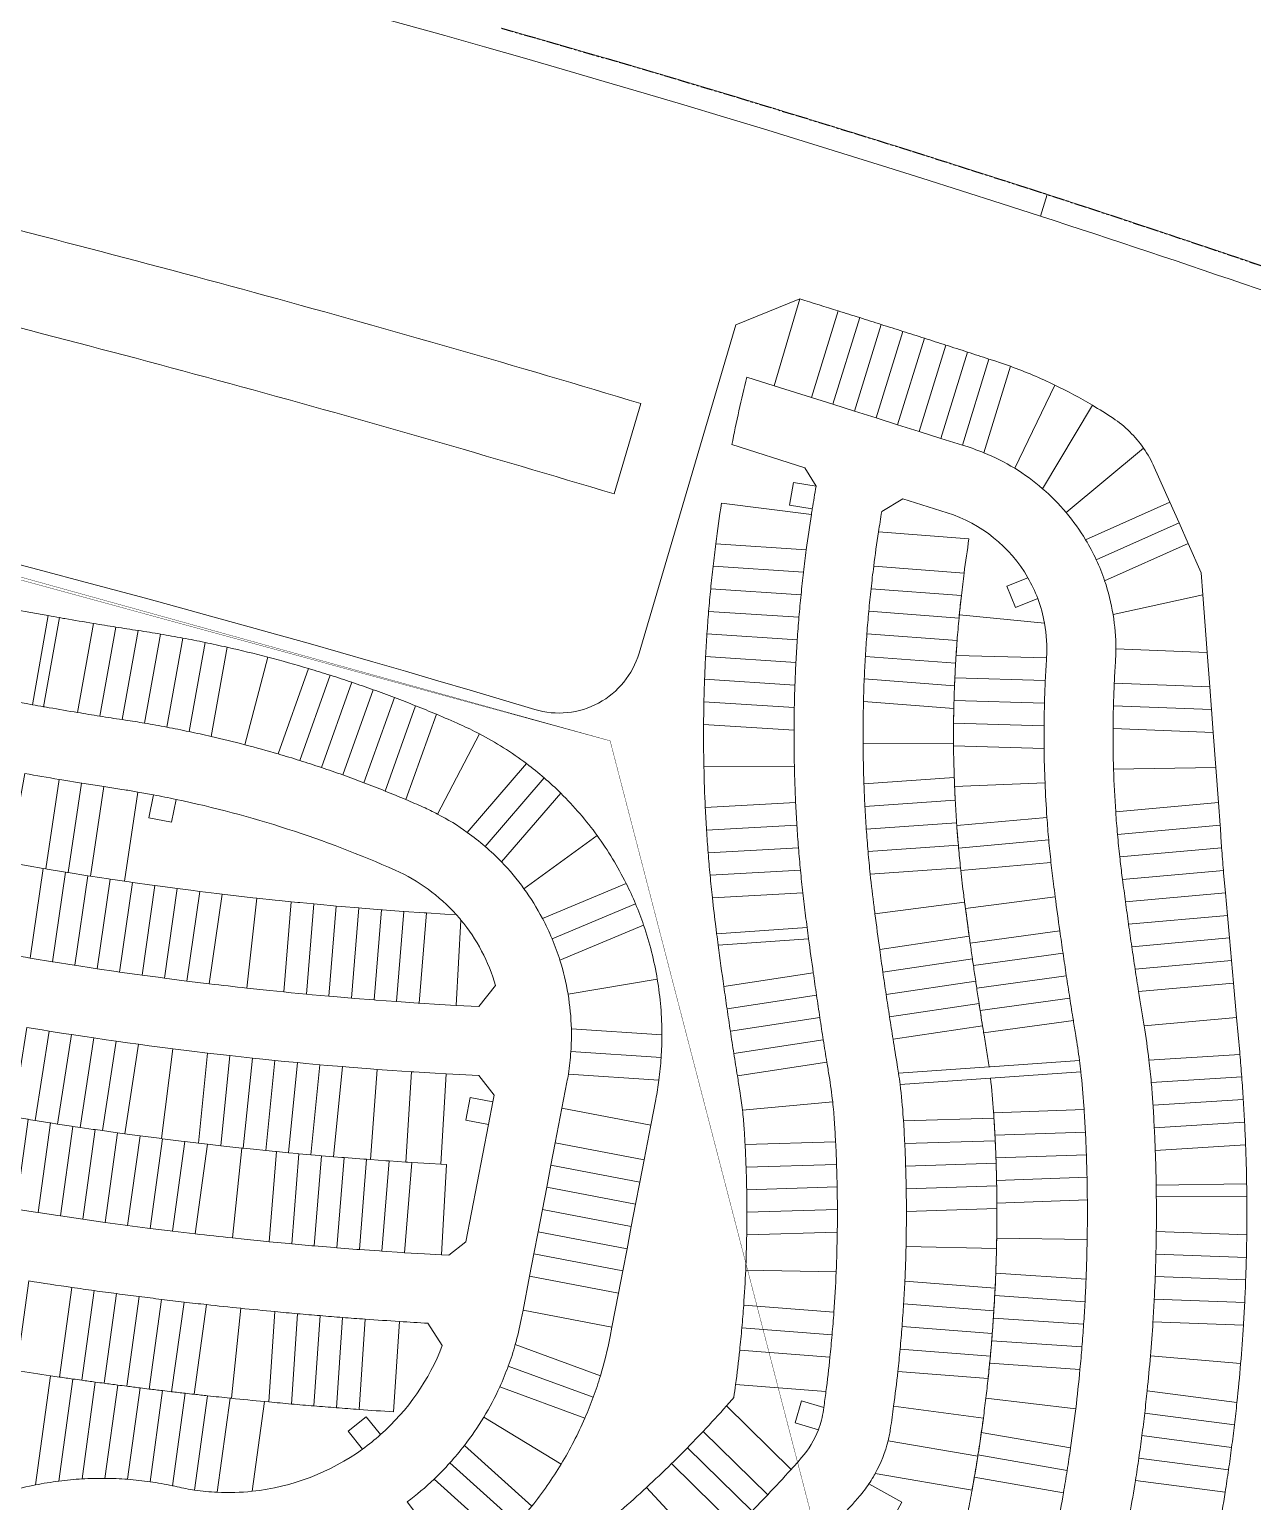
# Model space of a CAD drawing. Header units: centimetres. Extents: x -6122352 to 6876996, y -1694241 to 2592194.
# Drawn here: x -3596928 to -3272540, y -14564 to 375839 of the extents above; entities that cross this region are included whole.
import ezdxf

# ---------------------------------------------------------------- set-up
doc = ezdxf.new("R2010")
doc.units = ezdxf.units.CM
doc.header["$MEASUREMENT"] = 0
doc.linetypes.add('23585-XR-AR-DAMAC PLOT LIMITS$0$PHANTOM2', pattern=[1.25, 0.625, -0.125, 0.125, -0.125, 0.125, -0.125])
for name, color, linetype, lineweight, true_color in [('23585-XR-AR-DAMAC PLOT LIMITS$0$1-End units', 7, 'Continuous', 5, 0xf8991e), ('23585-XR-AR-DAMAC PLOT LIMITS$0$1-Open Space', 7, 'Continuous', 5, 0x90cf5a), ('23585-XR-AR-DAMAC PLOT LIMITS$0$1-Utility', 7, 'Continuous', 5, 0x8db1ff)]:
    doc.layers.add(name, color=color, linetype=linetype, lineweight=lineweight, true_color=true_color)
doc.layers.add('23585-XR-AR-DAMAC PLOT LIMITS$0$1-Mid units', color=41, linetype='Continuous', lineweight=5)
doc.layers.add('A-ANNO-TEXT', color=3, linetype='Continuous', lineweight=25)
doc.layers.add('23585-XR-AR-DAMAC PLOT LIMITS$0$D-Phase New', color=7, linetype='Continuous', true_color=0x000080)
doc.layers.add('23585-XR-AR-DAMAC PLOT LIMITS$0$PROJECT_LIMIT', color=1, linetype='Continuous')
doc.layers.add('@MI-REF LAYER', color=7, linetype='Continuous')

# ---------------------------------------------------------------- blocks, each defined once
blk = doc.blocks.new('23585-XR-AR-DAMAC PLOT LIMITS')
at = {"layer": '23585-XR-AR-DAMAC PLOT LIMITS$0$1-End units', "color": 251, "true_color": 0x636466}
for points in [[(497342.4, 2770310.91, 0.040851), (497333.42, 2770309.1), (497324.32, 2770331.86, -0.022052), (497334.98, 2770335.59)], [(497352.59, 2770337.91), (497351.28, 2770311.24, 0.039629), (497342.4, 2770310.91), (497334.98, 2770335.59, -0.012668), (497341.23, 2770337.3, -0.094047)], [(497367.87, 2770333.37), (497360.1, 2770310.17, 0.039624), (497351.28, 2770311.24), (497352.59, 2770337.91, -0.047357), (497358.2, 2770336.6)], [(497333.42, 2770309.1, 0.041045), (497324.81, 2770305.84), (497312.7, 2770326.53, -0.024967), (497324.32, 2770331.86)], [(497391.88, 2770323.24), (497387.27, 2770326.87), (497379.25, 2770329.56), (497371.54, 2770306.53, -0.0411), (497379.64, 2770302.14)], [(497411.12, 2770308.09), (497403.89, 2770313.78), (497386.83, 2770296.56, -0.016674), (497389.51, 2770293.95, 0.004648), (497393.28, 2770290.07)], [(497283.14, 2770282.02), (497274.21, 2770276.88), (497261.83, 2770297.43, -0.000657), (497271, 2770302.76)], [(497427.95, 2770294.84), (497420.61, 2770300.61), (497401.91, 2770281.73, 0.009291), (497409.97, 2770274.53)], [(497435.3, 2770289.05), (497427.95, 2770294.84), (497409.97, 2770274.53, 0.009737), (497418.7, 2770267.31)], [(497344.84, 2770280.43), (497327.31, 2770263.98, -0.006418), (497321.47, 2770271.05), (497339.03, 2770287.52, 0.006883)], [(497376.21, 2770281.38), (497359.5, 2770264.13, -0.002942), (497356.8, 2770266.97, -0.004503), (497352.73, 2770271.38, -0.000625), (497352.18, 2770272), (497369.05, 2770287.2, -0.061149)], [(497400.36, 2770258.68), (497384.89, 2770240.33, -0.001794), (497383.07, 2770241.88, -0.006316), (497376.74, 2770247.43), (497393.45, 2770264.69, 0.00741)], [(497312, 2770253.75), (497294.64, 2770237.11, -0.006808), (497287.73, 2770245.51), (497306, 2770261.09, 0.006311)], [(497407.45, 2770252.88), (497392.89, 2770233.79), (497392.32, 2770234.24, -0.004503), (497387.66, 2770238.02, -0.00271), (497384.89, 2770240.33), (497400.36, 2770258.68, 0.007404)], [(497480.55, 2770254.13), (497465.6, 2770234.57), (497465.25, 2770234.8, -0.00198), (497457.94, 2770239.6), (497473.28, 2770259.69)], [(497376.19, 2770247.93), (497360.09, 2770230.14, -0.007791), (497351.95, 2770237.73), (497369.47, 2770254.18, 0.006882)], [(497488.37, 2770248.16), (497473.2, 2770229.35, 0.011014), (497465.6, 2770234.57), (497480.55, 2770254.13), (497487.91, 2770248.52)], [(497376.74, 2770247.43, 0.006316), (497383.07, 2770241.88), (497368.12, 2770223.09, -0.007481), (497360.09, 2770230.14), (497376.19, 2770247.93, 0.00056)], [(497424.45, 2770240.28), (497410.69, 2770220.62, -0.000372), (497409.29, 2770221.6, -0.000389), (497407.83, 2770222.62, -0.004996), (497402.43, 2770226.51), (497416.99, 2770245.6, 0.004646), (497421.65, 2770242.24, 0.00076)], [(497431.97, 2770235.06), (497418.33, 2770215.32, -0.000406), (497416.8, 2770216.37, -0.001622), (497410.69, 2770220.62), (497424.45, 2770240.28, 0.002037)], [(497514.87, 2770226.32), (497498.95, 2770208.36, 0.005072), (497491.98, 2770214.41), (497507.05, 2770233.1, -0.005403)], [(497402.43, 2770226.51, 0.004996), (497407.83, 2770222.62, 0.000389), (497409.29, 2770221.6), (497395.5, 2770201.96, -0.000388), (497394.01, 2770203.01, -0.006141), (497386.9, 2770208.15), (497401.85, 2770226.94)], [(497524.87, 2770217.2), (497508.01, 2770200.11, 0.005081), (497501.2, 2770206.35), (497517.32, 2770224.14, -0.005357)], [(497352.17, 2770212.68), (497336.09, 2770194.87, -0.007011), (497327.77, 2770202.38), (497345.13, 2770219.02, 0.006306)], [(497416.8, 2770216.37), (497403.37, 2770196.48, -0.002047), (497395.5, 2770201.96), (497409.29, 2770221.6, 0.001994)], [(497460.82, 2770215.7), (497446.04, 2770197.07), (497445.87, 2770196.86, 0.006713), (497442.15, 2770199.36, -0.001018), (497438.24, 2770201.92), (497451.89, 2770221.67, 0.000896), (497455.26, 2770219.47, -0.008803)], [(497359.55, 2770206.37), (497344.34, 2770187.81, -0.006794), (497336.09, 2770194.87), (497352.17, 2770212.68, 0.006467)], [(497471.25, 2770207.82), (497455.67, 2770189.55), (497455.49, 2770189.7, 0.013464), (497448.33, 2770195.13), (497463.26, 2770213.95, -0.011943), (497470.51, 2770208.42, -0.000545)], [(497438.24, 2770201.92, 0.001018), (497442.15, 2770199.36, -0.006713), (497445.87, 2770196.86), (497430.91, 2770178.02, 0.00392), (497429.05, 2770179.25, -0.001478), (497423.26, 2770183.05), (497436.69, 2770202.94, 0.000406)], [(497548.95, 2770192.93), (497531.32, 2770176.65, 0.004991), (497525.1, 2770183.25), (497541.96, 2770200.34, -0.005323)], [(497456.78, 2770188.65), (497441.14, 2770170.44, 0.000562), (497440.46, 2770170.98, 0.015498), (497433.39, 2770176.31), (497448.33, 2770195.13, -0.013464), (497455.49, 2770189.7, -0.001011)], [(497386.02, 2770186.25), (497371.07, 2770167.42, -0.000359), (497369.65, 2770168.43, -0.004932), (497363.25, 2770173.03), (497378.49, 2770191.62, 0.004081), (497383.47, 2770188.05, 0.000655)], [(497497.22, 2770185.13), (497480.73, 2770167.69, 0.004747), (497474.99, 2770173.02, 0.000866), (497473.93, 2770173.98), (497489.51, 2770192.25, -0.006014)], [(497555.91, 2770185.24), (497537.53, 2770169.79, 0.005085), (497531.32, 2770176.65), (497548.95, 2770192.93, -0.005415)], [(497396.01, 2770179.33), (497382.63, 2770159.4, -0.002279), (497373.53, 2770165.7), (497388.48, 2770184.53, 0.001923)], [(497504.76, 2770177.82), (497487.39, 2770161.25, 0.003946), (497482.72, 2770165.8, 0.001668), (497480.73, 2770167.69), (497497.22, 2770185.13, -0.006014)], [(497482.72, 2770165.8), (497466.12, 2770148.47, 0.005965), (497459.35, 2770154.8), (497474.99, 2770173.02, -0.006415)], [(497424.71, 2770160.01), (497410.15, 2770140.92, 0.012692), (497405.95, 2770143.82, -0.000834), (497402.56, 2770146.03), (497415.94, 2770165.96, 0.000782), (497419.06, 2770163.92, -0.013802)], [(497490.27, 2770158.38), (497472.73, 2770141.98, 0.005966), (497466.12, 2770148.47), (497482.72, 2770165.8, -0.006415)], [(497577.58, 2770158.9), (497558.55, 2770144.28, 0.00498), (497552.98, 2770151.42), (497571.35, 2770166.87, -0.005283)], [(497306.54, 2770136.82, 0.035077), (497297.62, 2770134.28), (497289.44, 2770156.84, -0.041141), (497303.73, 2770160.73)], [(497330.45, 2770161.65), (497327.72, 2770137.81, 0.035076), (497318.46, 2770138.22), (497315.65, 2770162.13, -0.041141)], [(497344.98, 2770158.76), (497336.83, 2770136.11, 0.035076), (497327.72, 2770137.81), (497330.45, 2770161.65, -0.041141)], [(497433.03, 2770153.44), (497417.35, 2770135.26, 0.003136), (497413.98, 2770138, 0.011987), (497410.15, 2770140.92), (497424.71, 2770160.01, -0.010877), (497429.01, 2770156.71, -0.003506)], [(497528.27, 2770152.58), (497510.07, 2770136.93, 0.003145), (497506.66, 2770140.84, 0.002469), (497503.95, 2770143.89), (497521.33, 2770160.46, -0.006014)], [(497297.62, 2770134.28, 0.015853), (497293.73, 2770132.72, 0.004036), (497289.17, 2770130.69), (497277.95, 2770151.95, -0.005087), (497284.13, 2770154.72, -0.015851), (497289.44, 2770156.84)], [(497369.31, 2770147.68), (497356.23, 2770127.55, 0.035076), (497348.12, 2770132.05), (497356.27, 2770154.7, -0.041141)], [(497535.01, 2770144.54), (497516.02, 2770129.84, 0.002344), (497513.56, 2770132.82, 0.00327), (497510.07, 2770136.93), (497528.27, 2770152.58, -0.006014)], [(497381.02, 2770138.61), (497363.63, 2770121.97, 0.035077), (497356.23, 2770127.55), (497369.31, 2770147.68, -0.041141)], [(497510.07, 2770136.93, -0.00327), (497513.56, 2770132.82), (497495.15, 2770117.41, 0.005966), (497489.12, 2770124.45), (497506.66, 2770140.84, -0.003145)], [(497458.59, 2770130.24), (497442.01, 2770112.88, 0.006717), (497435.34, 2770119.37), (497451.03, 2770137.56, -0.007109)], [(497257.33, 2770113.89, 0.00742), (497249.55, 2770109.02), (497236.59, 2770129.22, -0.008416), (497246.11, 2770135.14)], [(497519.8, 2770125.18), (497520.02, 2770124.91), (497500.91, 2770110.15, 0.02355), (497498.92, 2770112.85, 0.003806), (497495.15, 2770117.41), (497513.56, 2770132.82, -0.005982)], [(497548.01, 2770127.85), (497529.03, 2770113.16, 0.003428), (497525.63, 2770117.69, 0.002119), (497523.51, 2770120.46), (497542.49, 2770135.15, -0.005242)], [(497249.55, 2770109.02, 0.007434), (497241.91, 2770103.92), (497227.33, 2770123.01, -0.008368), (497236.59, 2770129.22)], [(497396.71, 2770120.24), (497377.45, 2770105.92), (497373.27, 2770111.55, 0.008339), (497371.92, 2770113.3), (497389.32, 2770129.94, -0.014395), (497392.53, 2770125.87)], [(497466.07, 2770122.56), (497448.54, 2770106.18, 0.006762), (497442.01, 2770112.88), (497458.59, 2770130.24, -0.00724)], [(497525.63, 2770117.69), (497505.02, 2770101.76, 0.065773), (497500.91, 2770110.15), (497520.02, 2770124.91, -0.005547)], [(497322.55, 2770119.88), (497338.4, 2770103.68), (497335.19, 2770100.57), (497331.31, 2770096.82), (497315, 2770114.43), (497318.48, 2770117.79), (497320.68, 2770119.94, -0.009741)], [(497480.17, 2770106.79), (497462.62, 2770090.38, 0.006615), (497456.64, 2770097.32), (497474.18, 2770113.72, -0.006186)], [(497213.3, 2770082.07, -0.001986), (497207.3, 2770077.41, -0.000407), (497206.07, 2770076.46), (497191.5, 2770095.53, 0.000389), (497192.66, 2770096.42, 0.002065), (497198.73, 2770101.14)], [(497489.91, 2770076.92), (497465.94, 2770075.65, 0.007166), (497465.16, 2770084.77), (497489.15, 2770086.04, -0.006665)], [(497297.52, 2770065.82, -0.002451), (497289.96, 2770059.25), (497274.74, 2770077.82), (497280.9, 2770083.17), (497281.7, 2770083.87)], [(497254.72, 2770061.04), (497252.27, 2770059.05), (497251.71, 2770058.59), (497251.38, 2770058.32), (497247.6, 2770055.28), (497232.48, 2770073.92), (497236.29, 2770076.98), (497236.81, 2770077.41, -0.003085), (497239.64, 2770079.62)], [(497430.75, 2770074.45, -0.025946), (497436.67, 2770065.54), (497415.31, 2770054.48, 0.021555), (497411.48, 2770060.13), (497409.96, 2770062.18), (497429.22, 2770076.5)], [(497238.19, 2770047.83), (497237.62, 2770047.39), (497231.28, 2770042.49), (497230.32, 2770041.74), (497215.78, 2770060.84, 0.002363), (497223.07, 2770066.48)], [(497490.76, 2770054.65), (497466.76, 2770054.51, 0.007166), (497466.58, 2770063.67), (497490.55, 2770064.94, -0.007494)], [(497446.91, 2770042.05), (497423.88, 2770035.27, 0.028704), (497420.82, 2770043.82), (497442.19, 2770054.88, -0.033159)], [(497490.66, 2770043.9), (497466.68, 2770045.35, 0.007171), (497466.76, 2770054.51), (497490.76, 2770054.65, -0.007828)], [(497252.84, 2770028.82, -0.00247), (497244.85, 2770022.64), (497230.32, 2770041.74), (497231.28, 2770042.49), (497237.62, 2770047.39)], [(497449.89, 2770028.72), (497425.94, 2770026.43, 0.028705), (497423.88, 2770035.27), (497446.91, 2770042.05, -0.03316)], [(497343.8, 2770018.23, -0.002289), (497336.3, 2770011.67), (497320.98, 2770030.15), (497323.68, 2770032.5), (497327.92, 2770036.22)], [(497390.08, 2770035.97, -0.002593), (497383.46, 2770029.66), (497400.03, 2770012.29, 0.002023), (497406.65, 2770018.6)], [(497450.61, 2770002.79), (497426.72, 2770005.15, 0.029548), (497427.09, 2770014.49), (497451.04, 2770016.77, -0.03394)], [(497382.4, 2769996), (497381.53, 2769995.21, -0.001944), (497374.98, 2769989.34), (497359.03, 2770007.27, 0.002063), (497365.83, 2770013.37)], [(497374.98, 2769989.34), (497374.71, 2769989.1, -0.001327), (497370.22, 2769985.12, -0.000798), (497367.5, 2769982.74), (497352.19, 2770001.23, 0.002062), (497359.03, 2770007.27)], [(497396.87, 2769976.72, -0.038164), (497390.8, 2769969.71), (497374.71, 2769989.1), (497374.98, 2769989.34, 0.001944), (497381.53, 2769995.21)], [(497340.02, 2769959.49, -0.000528), (497338.17, 2769957.97, -0.002023), (497331.05, 2769952.22), (497315.72, 2769970.69, 0.002612), (497324.71, 2769977.97)], [(497356.82, 2769935.49, 0.004426), (497356.01, 2769934.12, -0.022101), (497351.67, 2769927.37), (497331.05, 2769952.22, 0.002023), (497338.17, 2769957.97)]]:
    blk.add_lwpolyline(points, format="xyb", close=True, dxfattribs=at)
for points in [[(497402.29, 2770112.74), (497383.02, 2770098.42), (497377.45, 2770105.92), (497396.71, 2770120.24)], [(497203.69, 2770074.63), (497202.33, 2770073.59), (497198.61, 2770070.78), (497195.67, 2770068.58), (497181.79, 2770088.16), (497184.18, 2770089.96), (497187.81, 2770092.7), (497189.12, 2770093.71)], [(497281.7, 2770083.87), (497285.4, 2770087.13), (497286.22, 2770087.85), (497288.59, 2770089.97), (497304.9, 2770072.36), (497302.15, 2770069.9), (497297.52, 2770065.82)], [(497366.73, 2770072.24), (497364.64, 2770070.2), (497361.16, 2770066.84), (497360.42, 2770066.13), (497359.99, 2770065.72), (497343.39, 2770083.05), (497343.81, 2770083.45), (497347.93, 2770087.43), (497349.98, 2770089.42)], [(497353.19, 2770059.26), (497336.74, 2770076.74), (497339.65, 2770079.49), (497343.39, 2770083.05), (497359.99, 2770065.72), (497356.83, 2770062.7), (497356.17, 2770062.08)], [(497429.22, 2770076.5), (497409.96, 2770062.18), (497404.5, 2770069.53), (497423.76, 2770083.85)], [(497346, 2770052.56), (497330.01, 2770070.46), (497331.29, 2770071.64), (497335.48, 2770075.55), (497336.74, 2770076.74), (497353.19, 2770059.26), (497352.46, 2770058.58), (497351.9, 2770058.05), (497348.08, 2770054.48), (497347.61, 2770054.05)], [(497384.55, 2770056.09), (497381.35, 2770052.97), (497377.5, 2770049.26), (497361.16, 2770066.84), (497364.64, 2770070.2), (497366.73, 2770072.24), (497367.77, 2770073.25)], [(497311.68, 2770022.18), (497296.17, 2770040.49), (497300.03, 2770043.78), (497303.16, 2770046.47), (497319.15, 2770028.57), (497316.44, 2770026.23), (497315.64, 2770025.55), (497311.87, 2770022.34)], [(497304.15, 2770015.86), (497289.12, 2770034.58), (497291.27, 2770036.37), (497295.66, 2770040.06), (497296.17, 2770040.49), (497311.68, 2770022.18), (497311.17, 2770021.74), (497307.28, 2770018.47), (497306.68, 2770017.97)], [(497327.92, 2770036.22), (497328.19, 2770036.46), (497330.23, 2770038.27), (497332.68, 2770040.45), (497334.61, 2770042.18), (497334.79, 2770042.34), (497351.13, 2770024.76), (497350.64, 2770024.32), (497346.17, 2770020.32), (497343.8, 2770018.23)]]:
    blk.add_lwpolyline(points, close=True, dxfattribs=at)
at = {"layer": '23585-XR-AR-DAMAC PLOT LIMITS$0$1-Mid units', "color": 251, "true_color": 0x636466}
for points in [[(497373.56, 2770331.46), (497365.92, 2770308.66, 0.026797), (497360.1, 2770310.17), (497367.87, 2770333.37)], [(497379.25, 2770329.56), (497371.54, 2770306.53, 0.026752), (497365.92, 2770308.66), (497373.56, 2770331.46)], [(497324.81, 2770305.84, 0.019729), (497320.89, 2770303.79), (497319.53, 2770303), (497307.44, 2770323.64), (497308.83, 2770324.43, -0.008598), (497312.7, 2770326.53)], [(497314.33, 2770300), (497309.13, 2770297.01), (497297.01, 2770317.71, -0.000372), (497302.22, 2770320.68)], [(497319.53, 2770303), (497314.33, 2770300), (497302.22, 2770320.68, -0.000372), (497307.44, 2770323.64)], [(497309.13, 2770297.01), (497303.93, 2770294.01), (497291.8, 2770314.74, -0.000371), (497297.01, 2770317.71)], [(497303.93, 2770294.01), (497298.73, 2770291.01), (497286.59, 2770311.75, -0.000371), (497291.8, 2770314.74)], [(497293.53, 2770288.02), (497288.34, 2770285.02), (497276.19, 2770305.77, -0.000371), (497281.39, 2770308.76)], [(497298.73, 2770291.01), (497293.53, 2770288.02), (497281.39, 2770308.76, -0.000371), (497286.59, 2770311.75)], [(497288.34, 2770285.02), (497283.14, 2770282.02), (497271, 2770302.76, -0.000371), (497276.19, 2770305.77)], [(497415.87, 2770304.35), (497411.12, 2770308.09), (497393.28, 2770290.07, 0.005157), (497397.56, 2770285.86)], [(497420.61, 2770300.61), (497415.87, 2770304.35), (497397.56, 2770285.86, 0.005159), (497401.91, 2770281.73)], [(497440.02, 2770285.34), (497435.3, 2770289.05), (497418.7, 2770267.31, 0.005158), (497423.43, 2770263.62)], [(497444.7, 2770281.59, -0.003318), (497440.73, 2770284.78), (497440.02, 2770285.34), (497423.43, 2770263.62, 0.005158), (497428.24, 2770260.04)], [(497380.4, 2770277.08), (497363.7, 2770259.84, -0.002944), (497360.95, 2770262.63, -0.001561), (497359.5, 2770264.13), (497376.21, 2770281.38), (497376.29, 2770281.3, 0.004761)], [(497449.44, 2770277.9), (497433.13, 2770256.55), (497432.19, 2770257.2, -0.004178), (497428.24, 2770260.04), (497444.7, 2770281.59, 0.003904)], [(497348.75, 2770275.87), (497331.24, 2770259.43, -0.004204), (497327.31, 2770263.98), (497344.84, 2770280.43, 0.004507)], [(497384.67, 2770272.87), (497367.97, 2770255.62, -0.002942), (497365.17, 2770258.37, -0.001561), (497363.7, 2770259.84), (497380.4, 2770277.08, 0.004852)], [(497454.2, 2770274.26), (497438.05, 2770253.11, -0.001359), (497433.13, 2770256.55), (497449.44, 2770277.9), (497450.02, 2770277.45)], [(497352.73, 2770271.38), (497335.23, 2770254.95, -0.004201), (497331.24, 2770259.43), (497348.75, 2770275.87, 0.004504)], [(497458.97, 2770270.61), (497442.99, 2770249.69, -0.001359), (497438.05, 2770253.11), (497454.2, 2770274.26)], [(497356.8, 2770266.97), (497339.3, 2770250.55, -0.0042), (497335.23, 2770254.95), (497352.73, 2770271.38, 0.004503)], [(497389.02, 2770268.74), (497372.32, 2770251.49, -0.002938), (497369.47, 2770254.18, -0.001565), (497367.97, 2770255.62), (497384.67, 2770272.87, 0.004852)], [(497463.74, 2770266.97), (497447.95, 2770246.3, -0.00136), (497442.99, 2770249.69), (497458.97, 2770270.61)], [(497360.95, 2770262.63), (497343.44, 2770246.2, -0.0042), (497339.3, 2770250.55), (497356.8, 2770266.97, 0.004503)], [(497393.45, 2770264.69), (497376.74, 2770247.43, -0.00056), (497376.19, 2770247.93, -0.003945), (497372.32, 2770251.49), (497389.02, 2770268.74, 0.004854)], [(497468.51, 2770263.33), (497452.94, 2770242.94, -0.00136), (497447.95, 2770246.3), (497463.74, 2770266.97)], [(497365.17, 2770258.37), (497347.66, 2770241.93, -0.004201), (497343.44, 2770246.2), (497360.95, 2770262.63, 0.004504)], [(497473.28, 2770259.69), (497457.94, 2770239.6, -0.001361), (497452.94, 2770242.94), (497468.51, 2770263.33)], [(497367.97, 2770255.62, 0.001565), (497369.47, 2770254.18), (497351.95, 2770237.73, -0.004204), (497347.66, 2770241.93), (497365.17, 2770258.37, 0.002942)], [(497315.9, 2770249.18), (497298.55, 2770232.55, -0.003761), (497294.64, 2770237.11), (497312, 2770253.75, 0.004002)], [(497412.18, 2770249.19), (497397.62, 2770230.11), (497397.05, 2770230.55, -0.003962), (497392.89, 2770233.79), (497407.45, 2770252.88, 0.004852)], [(497319.87, 2770244.67), (497302.53, 2770228.05, -0.003758), (497298.55, 2770232.55), (497315.9, 2770249.18, 0.003999)], [(497416.99, 2770245.6), (497402.43, 2770226.51), (497401.85, 2770226.94, -0.003963), (497397.62, 2770230.11), (497412.18, 2770249.19, 0.004852)], [(497493.11, 2770244.49), (497478.02, 2770225.78, 0.007178), (497473.2, 2770229.35), (497488.37, 2770248.16, -0.003134)], [(497323.9, 2770240.23), (497306.58, 2770223.61, -0.003756), (497302.53, 2770228.05), (497319.87, 2770244.67, 0.003997)], [(497387.66, 2770238.02), (497372.72, 2770219.23, -0.004201), (497368.12, 2770223.09), (497383.07, 2770241.88, 0.004504)], [(497497.8, 2770240.75), (497482.74, 2770222.07, 0.000548), (497481.96, 2770222.69, 0.005982), (497478.02, 2770225.78), (497493.11, 2770244.49, -0.003134)], [(497328.01, 2770235.85), (497310.69, 2770219.24, -0.003755), (497306.58, 2770223.61), (497323.9, 2770240.23, 0.003995)], [(497392.32, 2770234.24), (497377.38, 2770215.46, -0.0042), (497372.72, 2770219.23), (497387.66, 2770238.02, 0.004503)], [(497502.45, 2770236.95), (497487.38, 2770218.27, 0.003299), (497482.74, 2770222.07), (497497.8, 2770240.75, -0.003134)], [(497332.19, 2770231.54), (497314.86, 2770214.93, -0.003755), (497310.69, 2770219.24), (497328.01, 2770235.85, 0.003995)], [(497397.05, 2770230.55), (497382.11, 2770211.76, -0.0042), (497377.38, 2770215.46), (497392.32, 2770234.24, 0.004503)], [(497436.92, 2770231.68), (497423.28, 2770211.93, -0.000406), (497421.74, 2770212.98, -0.000902), (497418.33, 2770215.32), (497431.97, 2770235.06, 0.001336)], [(497507.05, 2770233.1), (497491.98, 2770214.41, 0.0033), (497487.38, 2770218.27), (497502.45, 2770236.95, -0.003134)], [(497336.43, 2770227.3), (497319.1, 2770210.68, -0.003756), (497314.86, 2770214.93), (497332.19, 2770231.54, 0.003996)], [(497397.62, 2770230.11, 0.003963), (497401.85, 2770226.94), (497386.9, 2770208.15, -0.004201), (497382.11, 2770211.76), (497397.05, 2770230.55)], [(497441.89, 2770228.31), (497428.25, 2770208.57, -0.000406), (497426.71, 2770209.61, -0.000902), (497423.28, 2770211.93), (497436.92, 2770231.68, 0.001336)], [(497340.74, 2770223.13), (497323.4, 2770206.5, -0.003758), (497319.1, 2770210.68), (497336.43, 2770227.3, 0.003998)], [(497446.88, 2770224.98), (497433.24, 2770205.23, -0.000406), (497431.69, 2770206.26, -0.000902), (497428.25, 2770208.57), (497441.89, 2770228.31, 0.001336)], [(497345.13, 2770219.02), (497327.77, 2770202.38, -0.00376), (497323.4, 2770206.5), (497340.74, 2770223.13, 0.004001)], [(497451.89, 2770221.67), (497438.24, 2770201.92, -0.000406), (497436.69, 2770202.94, -0.000902), (497433.24, 2770205.23), (497446.88, 2770224.98, 0.001336)], [(497418.33, 2770215.32, 0.000902), (497421.74, 2770212.98), (497408.31, 2770193.08, -0.001281), (497403.37, 2770196.48), (497416.8, 2770216.37, 0.000406)], [(497529.22, 2770213.06), (497512.37, 2770195.98, 0.003299), (497508.01, 2770200.11), (497524.87, 2770217.2, -0.003134)], [(497423.28, 2770211.93, 0.000902), (497426.71, 2770209.61), (497413.28, 2770189.71, -0.001281), (497408.31, 2770193.08), (497421.74, 2770212.98, 0.000406)], [(497533.52, 2770208.88), (497516.67, 2770191.79, 0.003299), (497512.37, 2770195.98), (497529.22, 2770213.06, -0.003133)], [(497428.25, 2770208.57, 0.000902), (497431.69, 2770206.26), (497418.26, 2770186.37, -0.001281), (497413.28, 2770189.71), (497426.71, 2770209.61, 0.000406)], [(497475.9, 2770204.02), (497460.32, 2770185.76, 0.002772), (497456.78, 2770188.65, 0.000866), (497455.67, 2770189.55), (497471.25, 2770207.82, -0.003438)], [(497537.77, 2770204.64), (497520.91, 2770187.55, 0.003299), (497516.67, 2770191.79), (497533.52, 2770208.88, -0.003134)], [(497364.19, 2770202.57), (497348.98, 2770184.01, -0.003755), (497344.34, 2770187.81), (497359.55, 2770206.37, 0.003995)], [(497436.69, 2770202.94), (497423.26, 2770183.05, -0.001281), (497418.26, 2770186.37), (497431.69, 2770206.26, 0.001308)], [(497480.49, 2770200.16), (497464.92, 2770181.9, 0.002771), (497461.42, 2770184.85, 0.000866), (497460.32, 2770185.76), (497475.9, 2770204.02, -0.003437)], [(497541.96, 2770200.34), (497525.1, 2770183.25, 0.0033), (497520.91, 2770187.55), (497537.77, 2770204.64, -0.003134)], [(497368.9, 2770198.85), (497353.68, 2770180.28, -0.003756), (497348.98, 2770184.01), (497364.19, 2770202.57, 0.003996)], [(497485.03, 2770196.24), (497469.45, 2770177.97, 0.002771), (497466, 2770180.97, 0.000866), (497464.92, 2770181.9), (497480.49, 2770200.16, -0.003437)], [(497373.66, 2770195.19), (497358.44, 2770176.62, -0.003757), (497353.68, 2770180.28), (497368.9, 2770198.85, 0.003998)], [(497378.49, 2770191.62), (497363.25, 2770173.03, -0.003759), (497358.44, 2770176.62), (497373.66, 2770195.19, 0.004)], [(497489.51, 2770192.25), (497473.93, 2770173.98, 0.002772), (497470.53, 2770177.03, 0.000866), (497469.45, 2770177.97), (497485.03, 2770196.24, -0.003438)], [(497461.42, 2770184.85), (497445.78, 2770166.63, 0.003863), (497441.14, 2770170.44), (497456.78, 2770188.65, -0.003638)], [(497466, 2770180.97), (497450.37, 2770162.76, 0.003862), (497445.78, 2770166.63), (497461.42, 2770184.85, -0.003637)], [(497559.85, 2770180.72), (497541.48, 2770165.27, 0.0033), (497537.53, 2770169.79), (497555.91, 2770185.24, -0.003134)], [(497470.53, 2770177.03), (497454.89, 2770158.82, 0.003862), (497450.37, 2770162.76), (497466, 2770180.97, -0.003637)], [(497563.74, 2770176.15), (497545.38, 2770160.71, 0.003299), (497541.48, 2770165.27), (497559.85, 2770180.72, -0.003134)], [(497400.97, 2770175.95), (497387.59, 2770156.02, -0.001236), (497382.63, 2770159.4), (497396.01, 2770179.33, 0.001261)], [(497405.94, 2770172.59), (497392.56, 2770152.67, -0.001236), (497387.59, 2770156.02), (497400.97, 2770175.95, 0.001261)], [(497474.99, 2770173.02), (497459.35, 2770154.8, 0.003863), (497454.89, 2770158.82), (497470.53, 2770177.03, -0.003638)], [(497508.99, 2770173.57), (497491.62, 2770157, 0.001169), (497490.27, 2770158.38, 0.002469), (497487.39, 2770161.25), (497504.76, 2770177.82, -0.003438)], [(497567.58, 2770171.53), (497549.21, 2770156.09, 0.003299), (497545.38, 2770160.71), (497563.74, 2770176.15, -0.003134)], [(497410.93, 2770169.26), (497397.55, 2770149.34, -0.001236), (497392.56, 2770152.67), (497405.94, 2770172.59, 0.001261)], [(497513.17, 2770169.25), (497495.8, 2770152.69, 0.001168), (497494.46, 2770154.08, 0.002469), (497491.62, 2770157), (497508.99, 2770173.57, -0.003437)], [(497415.94, 2770165.96), (497402.56, 2770146.03, -0.001236), (497397.55, 2770149.34), (497410.93, 2770169.26, 0.001261)], [(497517.28, 2770164.88), (497499.91, 2770148.32, 0.001168), (497498.59, 2770149.73, 0.002469), (497495.8, 2770152.69), (497513.17, 2770169.25, -0.003437)], [(497571.35, 2770166.87), (497552.98, 2770151.42, 0.0033), (497549.21, 2770156.09), (497567.58, 2770171.53, -0.003134)], [(497521.33, 2770160.46), (497503.95, 2770143.89, 0.001169), (497502.66, 2770145.32, 0.002469), (497499.91, 2770148.32), (497517.28, 2770164.88, -0.003438)], [(497312.46, 2770137.79, 0.022711), (497306.54, 2770136.82), (497303.73, 2770160.73, -0.016653), (497309.67, 2770161.63)], [(497318.46, 2770138.22, 0.022711), (497312.46, 2770137.79), (497309.67, 2770161.63, -0.016653), (497315.65, 2770162.13)], [(497350.69, 2770156.92), (497342.57, 2770134.34, 0.022711), (497336.83, 2770136.11), (497344.98, 2770158.76, -0.016653)], [(497356.27, 2770154.7), (497348.12, 2770132.05, 0.02271), (497342.57, 2770134.34), (497350.69, 2770156.92, -0.016653)], [(497494.46, 2770154.08), (497476.93, 2770137.69, 0.003863), (497472.73, 2770141.98), (497490.27, 2770158.38, -0.003638)], [(497437.63, 2770149.58), (497421.95, 2770131.4, 0.004334), (497417.35, 2770135.26), (497433.03, 2770153.44, -0.004053)], [(497498.59, 2770149.73), (497481.06, 2770133.34, 0.003862), (497476.93, 2770137.69), (497494.46, 2770154.08, -0.003637)], [(497283.73, 2770128.15, 0.004854), (497278.34, 2770125.5), (497267.13, 2770146.73, -0.004505), (497272.52, 2770149.39)], [(497289.17, 2770130.69, 0.004858), (497283.73, 2770128.15), (497272.52, 2770149.39, -0.004507), (497277.95, 2770151.95)], [(497442.16, 2770145.64), (497426.48, 2770127.47, 0.004334), (497421.95, 2770131.4), (497437.63, 2770149.58, -0.004053)], [(497502.66, 2770145.32), (497485.13, 2770128.92, 0.003862), (497481.06, 2770133.34), (497498.59, 2770149.73, -0.003637)], [(497278.34, 2770125.5, 0.004853), (497273.01, 2770122.75), (497261.8, 2770143.98, -0.004503), (497267.13, 2770146.73)], [(497446.63, 2770141.64), (497430.95, 2770123.46, 0.004335), (497426.48, 2770127.47), (497442.16, 2770145.64, -0.004054)], [(497506.66, 2770140.84), (497489.12, 2770124.45, 0.003863), (497485.13, 2770128.92), (497502.66, 2770145.32, -0.003638)], [(497538.78, 2770139.87), (497519.8, 2770125.18, 0.003638), (497516.02, 2770129.84), (497535.01, 2770144.54, -0.003438)], [(497267.73, 2770119.9, 0.004854), (497262.5, 2770116.94), (497251.29, 2770138.18, -0.004505), (497256.52, 2770141.13)], [(497273.01, 2770122.75, 0.004852), (497267.73, 2770119.9), (497256.52, 2770141.13, -0.004503), (497261.8, 2770143.98)], [(497451.03, 2770137.56), (497435.34, 2770119.37, 0.004337), (497430.95, 2770123.46), (497446.63, 2770141.64, -0.004056)], [(497262.5, 2770116.94, 0.004858), (497257.33, 2770113.89), (497246.11, 2770135.14, -0.004507), (497251.29, 2770138.18)], [(497385.31, 2770134.41), (497367.97, 2770117.82, 0.022711), (497363.63, 2770121.97), (497381.02, 2770138.61, -0.016653)], [(497542.49, 2770135.15), (497523.51, 2770120.46, 0.003428), (497520.02, 2770124.91), (497519.8, 2770125.18), (497538.78, 2770139.87, -0.003437)], [(497389.32, 2770129.94), (497371.92, 2770113.3, 0.022711), (497367.97, 2770117.82), (497385.31, 2770134.41, -0.016653)], [(497241.91, 2770103.92, 0.004856), (497237, 2770100.46), (497222.43, 2770119.55, -0.004506), (497227.33, 2770123.01)], [(497470.16, 2770118.17), (497452.63, 2770101.79, 0.004334), (497448.54, 2770106.18), (497466.07, 2770122.56, -0.004053)], [(497237, 2770100.46, 0.004853), (497232.16, 2770096.92), (497217.59, 2770115.99, -0.004504), (497222.43, 2770119.55)], [(497474.18, 2770113.72), (497456.64, 2770097.32, 0.004335), (497452.63, 2770101.79), (497470.16, 2770118.17, -0.004054)], [(497232.16, 2770096.92, 0.004852), (497227.39, 2770093.28), (497212.82, 2770112.35, -0.004503), (497217.59, 2770115.99)], [(497227.39, 2770093.28, 0.004169), (497223.35, 2770090.08), (497222.69, 2770089.54), (497208.12, 2770108.62), (497208.17, 2770108.67, -0.004448), (497212.82, 2770112.35)], [(497222.69, 2770089.54, -0.003171), (497218.01, 2770085.78), (497203.44, 2770104.86, 0.003409), (497208.12, 2770108.62)], [(497218.01, 2770085.78, -0.00157), (497213.3, 2770082.07), (497198.73, 2770101.14, 0.00161), (497203.44, 2770104.86)], [(497490.29, 2770070.93), (497466.32, 2770069.66, 0.004696), (497465.94, 2770075.65), (497489.91, 2770076.92, -0.004368)], [(497490.55, 2770064.94), (497466.58, 2770063.67, 0.004696), (497466.32, 2770069.66), (497490.29, 2770070.93, -0.004368)], [(497439.58, 2770060.29), (497418.27, 2770049.26, 0.018971), (497415.31, 2770054.48), (497436.67, 2770065.54, -0.014551)], [(497442.19, 2770054.88), (497420.82, 2770043.82, 0.018972), (497418.27, 2770049.26), (497439.58, 2770060.29, -0.014552)], [(497400.03, 2770012.29, -0.001327), (497395.65, 2770008.18), (497379.09, 2770025.55, 0.001355), (497383.46, 2770029.66)], [(497450.64, 2770022.76), (497426.74, 2770020.48, 0.018973), (497425.94, 2770026.43), (497449.89, 2770028.72, -0.014551)], [(497395.65, 2770008.18, -0.001327), (497391.26, 2770004.1), (497374.69, 2770021.46, 0.001355), (497379.09, 2770025.55)], [(497391.26, 2770004.1, -0.001327), (497386.84, 2770000.03), (497370.27, 2770017.4, 0.001356), (497374.69, 2770021.46)], [(497451.04, 2770016.77), (497427.09, 2770014.49, 0.018971), (497426.74, 2770020.48), (497450.64, 2770022.76, -0.014551)], [(497386.84, 2770000.03, -0.001327), (497382.4, 2769996), (497365.83, 2770013.37, 0.001356), (497370.27, 2770017.4)], [(497367.5, 2769982.74, -0.000529), (497365.7, 2769981.17, -0.000798), (497362.97, 2769978.8), (497347.66, 2769997.29, 0.001356), (497352.19, 2770001.23)], [(497362.97, 2769978.8, -0.000528), (497361.16, 2769977.24, -0.000798), (497358.42, 2769974.89), (497343.11, 2769993.38, 0.001356), (497347.66, 2769997.29)], [(497358.42, 2769974.89, -0.000528), (497356.6, 2769973.34, -0.000798), (497353.85, 2769971), (497338.54, 2769989.49, 0.001355), (497343.11, 2769993.38)], [(497353.85, 2769971, -0.000528), (497352.02, 2769969.46, -0.000798), (497349.26, 2769967.14), (497333.95, 2769985.62, 0.001355), (497338.54, 2769989.49)], [(497390.8, 2769969.71, -0.024685), (497386.34, 2769965.69), (497370.22, 2769985.12, 0.001327), (497374.71, 2769989.1)], [(497349.26, 2769967.14, -0.000528), (497347.42, 2769965.61, -0.000798), (497344.65, 2769963.3), (497329.34, 2769981.78, 0.001355), (497333.95, 2769985.62)], [(497386.34, 2769965.69, -0.019287), (497382.58, 2769962.88, 0.003663), (497381.5, 2769962.12), (497365.7, 2769981.17, 0.000529), (497367.5, 2769982.74, 0.000798), (497370.22, 2769985.12)], [(497344.65, 2769963.3, -0.000528), (497342.81, 2769961.78, -0.000798), (497340.02, 2769959.49), (497324.71, 2769977.97, 0.001355), (497329.34, 2769981.78)], [(497381.5, 2769962.12, 0.016703), (497376.74, 2769958.47), (497361.16, 2769977.24, 0.000528), (497362.97, 2769978.8, 0.000798), (497365.7, 2769981.17)], [(497376.74, 2769958.47, 0.016696), (497372.22, 2769954.51), (497356.6, 2769973.34, 0.000528), (497358.42, 2769974.89, 0.000798), (497361.16, 2769977.24)], [(497372.22, 2769954.51, 0.016764), (497367.97, 2769950.24), (497352.02, 2769969.46, 0.000528), (497353.85, 2769971, 0.000798), (497356.6, 2769973.34)], [(497367.97, 2769950.24, 0.016911), (497363.98, 2769945.66), (497347.42, 2769965.61, 0.000528), (497349.26, 2769967.14, 0.000798), (497352.02, 2769969.46)], [(497363.98, 2769945.66, 0.017141), (497360.26, 2769940.75), (497342.81, 2769961.78, 0.000528), (497344.65, 2769963.3, 0.000798), (497347.42, 2769965.61)], [(497360.26, 2769940.75, 0.017466), (497356.82, 2769935.49), (497338.17, 2769957.97, 0.000528), (497340.02, 2769959.49, 0.000798), (497342.81, 2769961.78)]]:
    blk.add_lwpolyline(points, format="xyb", close=True, dxfattribs=at)
for points in [[(497331.31, 2770096.82), (497331.14, 2770096.65), (497327.06, 2770092.76), (497326.97, 2770092.68), (497310.66, 2770110.29), (497314.52, 2770113.97), (497315, 2770114.43)], [(497326.97, 2770092.68), (497322.96, 2770088.9), (497322.61, 2770088.57), (497306.3, 2770106.17), (497306.54, 2770106.4), (497310.54, 2770110.17), (497310.66, 2770110.29)], [(497405.87, 2770107.92), (497386.6, 2770093.61), (497383.02, 2770098.42), (497402.29, 2770112.74)], [(497322.61, 2770088.57), (497318.84, 2770085.05), (497318.22, 2770084.48), (497301.91, 2770102.08), (497302.51, 2770102.64), (497306.3, 2770106.17)], [(497409.44, 2770103.11), (497390.18, 2770088.79), (497386.6, 2770093.61), (497405.87, 2770107.92)], [(497318.22, 2770084.48), (497314.7, 2770081.23), (497313.8, 2770080.41), (497297.49, 2770098.02), (497298.47, 2770098.91), (497301.91, 2770102.08)], [(497413.02, 2770098.29), (497393.76, 2770083.98), (497390.18, 2770088.79), (497409.44, 2770103.11)], [(497313.8, 2770080.41), (497310.54, 2770077.43), (497309.37, 2770076.37), (497293.05, 2770093.98), (497294.41, 2770095.2), (497296.96, 2770097.54), (497297.49, 2770098.02)], [(497416.6, 2770093.48), (497397.34, 2770079.16), (497393.76, 2770083.98), (497413.02, 2770098.29)], [(497288.59, 2770089.97), (497289.88, 2770091.12), (497290.32, 2770091.52), (497293.05, 2770093.98), (497309.37, 2770076.37), (497306.36, 2770073.66), (497304.9, 2770072.36)], [(497420.18, 2770088.66), (497400.92, 2770074.34), (497397.34, 2770079.16), (497416.6, 2770093.48)], [(497423.76, 2770083.85), (497404.5, 2770069.53), (497400.92, 2770074.34), (497420.18, 2770088.66)], [(497270.18, 2770073.92), (497272.53, 2770075.92), (497273.68, 2770076.91), (497274.74, 2770077.82), (497289.96, 2770059.25), (497288.13, 2770057.69), (497285.39, 2770055.36)], [(497238.19, 2770047.83), (497223.07, 2770066.48), (497223.68, 2770066.95), (497227.79, 2770070.19), (497242.91, 2770051.54), (497242.79, 2770051.45), (497242.34, 2770051.09), (497238.46, 2770048.05)], [(497242.91, 2770051.54), (497227.79, 2770070.19), (497227.9, 2770070.27), (497232.1, 2770073.62), (497232.48, 2770073.92), (497247.6, 2770055.28), (497247.09, 2770054.87), (497247.04, 2770054.83)], [(497265.59, 2770070.05), (497266.15, 2770070.51), (497268.34, 2770072.35), (497270.18, 2770073.92), (497285.39, 2770055.36), (497283.84, 2770054.03), (497280.81, 2770051.48)], [(497341.58, 2770048.5), (497325.59, 2770066.4), (497327.07, 2770067.75), (497330.01, 2770070.46), (497346, 2770052.56), (497343.67, 2770050.41), (497343.3, 2770050.07)], [(497256.36, 2770062.38), (497256.92, 2770062.84), (497259.9, 2770065.29), (497260.99, 2770066.2), (497276.2, 2770047.64), (497275.2, 2770046.8), (497271.58, 2770043.82)], [(497260.99, 2770066.2), (497261.55, 2770066.66), (497264.13, 2770068.81), (497265.59, 2770070.05), (497280.81, 2770051.48), (497279.53, 2770050.41), (497276.2, 2770047.64)], [(497337.14, 2770044.46), (497321.15, 2770062.36), (497322.84, 2770063.88), (497325.59, 2770066.4), (497341.58, 2770048.5), (497339.24, 2770046.36), (497338.97, 2770046.11)], [(497356.83, 2770062.7), (497359.99, 2770065.72), (497360.42, 2770066.13), (497361.16, 2770066.84), (497377.5, 2770049.26), (497377.03, 2770048.81), (497373.16, 2770045.11)], [(497271.58, 2770043.82), (497270.85, 2770043.22), (497266.92, 2770040.03), (497251.71, 2770058.59), (497252.27, 2770059.05), (497254.72, 2770061.04), (497255.65, 2770061.8), (497256.36, 2770062.38)], [(497332.68, 2770040.45), (497316.69, 2770058.35), (497318.58, 2770060.04), (497321.15, 2770062.36), (497337.14, 2770044.46), (497334.79, 2770042.34), (497334.61, 2770042.18)], [(497352.46, 2770058.58), (497353.19, 2770059.26), (497356.17, 2770062.08), (497356.83, 2770062.7), (497373.16, 2770045.11), (497372.69, 2770044.67), (497368.8, 2770040.99)], [(497247.04, 2770054.83), (497247.09, 2770054.87), (497247.6, 2770055.28), (497251.38, 2770058.32), (497251.71, 2770058.59), (497266.92, 2770040.03), (497266.48, 2770039.67), (497262.25, 2770036.27)], [(497348.08, 2770054.48), (497351.9, 2770058.05), (497352.46, 2770058.58), (497368.8, 2770040.99), (497368.33, 2770040.55), (497364.42, 2770036.9)], [(497242.34, 2770051.09), (497242.79, 2770051.45), (497242.91, 2770051.54), (497247.04, 2770054.83), (497262.25, 2770036.27), (497262.09, 2770036.13), (497257.68, 2770032.63), (497257.56, 2770032.53)], [(497328.19, 2770036.46), (497312.2, 2770054.36), (497314.3, 2770056.22), (497316.69, 2770058.35), (497332.68, 2770040.45), (497330.23, 2770038.27)], [(497343.67, 2770050.41), (497346, 2770052.56), (497347.61, 2770054.05), (497348.08, 2770054.48), (497364.42, 2770036.9), (497363.94, 2770036.45), (497360.01, 2770032.83)], [(497237.62, 2770047.39), (497238.19, 2770047.83), (497238.46, 2770048.05), (497242.34, 2770051.09), (497257.56, 2770032.53), (497253.25, 2770029.14), (497252.84, 2770028.82)], [(497323.68, 2770032.5), (497307.7, 2770050.41), (497312.2, 2770054.36), (497328.19, 2770036.46), (497327.92, 2770036.22)], [(497319.15, 2770028.57), (497303.16, 2770046.47), (497307.7, 2770050.41), (497323.68, 2770032.5), (497320.98, 2770030.15)], [(497339.24, 2770046.36), (497341.58, 2770048.5), (497343.3, 2770050.07), (497343.67, 2770050.41), (497360.01, 2770032.83), (497359.53, 2770032.38), (497355.58, 2770028.78)], [(497334.79, 2770042.34), (497337.14, 2770044.46), (497338.97, 2770046.11), (497339.24, 2770046.36), (497355.58, 2770028.78), (497355.1, 2770028.34), (497351.13, 2770024.76)], [(497299.52, 2770012.04), (497284.49, 2770030.75), (497286.87, 2770032.7), (497289.12, 2770034.58), (497304.15, 2770015.86), (497302.67, 2770014.63), (497302.17, 2770014.21)], [(497294.88, 2770008.24), (497279.85, 2770026.95), (497282.44, 2770029.06), (497284.49, 2770030.75), (497299.52, 2770012.04), (497298.04, 2770010.82), (497297.63, 2770010.48)], [(497316.44, 2770026.23), (497319.15, 2770028.57), (497320.98, 2770030.15), (497336.3, 2770011.67), (497331.75, 2770007.75)], [(497290.21, 2770004.47), (497275.18, 2770023.18), (497277.99, 2770025.44), (497279.85, 2770026.95), (497294.88, 2770008.24), (497293.39, 2770007.03), (497293.08, 2770006.78)], [(497311.87, 2770022.34), (497315.64, 2770025.55), (497316.44, 2770026.23), (497331.75, 2770007.75), (497331.24, 2770007.31), (497327.18, 2770003.86)], [(497280.81, 2769997.01), (497265.78, 2770015.72), (497269.03, 2770018.27), (497270.49, 2770019.44), (497285.52, 2770000.73), (497284.02, 2769999.53), (497283.92, 2769999.45)], [(497285.52, 2770000.73), (497270.49, 2770019.44), (497273.52, 2770021.84), (497275.18, 2770023.18), (497290.21, 2770004.47), (497288.71, 2770003.27), (497288.51, 2770003.1)], [(497307.28, 2770018.47), (497311.17, 2770021.74), (497311.68, 2770022.18), (497311.87, 2770022.34), (497327.18, 2770003.86), (497326.67, 2770003.42), (497322.59, 2769999.99)], [(497302.67, 2770014.63), (497304.15, 2770015.86), (497306.68, 2770017.97), (497307.28, 2770018.47), (497322.59, 2769999.99), (497322.08, 2769999.56), (497317.98, 2769996.15)], [(497298.04, 2770010.82), (497299.52, 2770012.04), (497302.17, 2770014.21), (497302.67, 2770014.63), (497317.98, 2769996.15), (497317.47, 2769995.72), (497313.35, 2769992.34)], [(497293.39, 2770007.03), (497294.88, 2770008.24), (497297.63, 2770010.48), (497298.04, 2770010.82), (497313.35, 2769992.34), (497312.83, 2769991.91), (497308.7, 2769988.55)], [(497288.71, 2770003.27), (497290.21, 2770004.47), (497293.08, 2770006.78), (497293.39, 2770007.03), (497308.7, 2769988.55), (497308.18, 2769988.12), (497304.03, 2769984.78)], [(497284.02, 2769999.53), (497285.52, 2770000.73), (497288.51, 2770003.1), (497288.71, 2770003.27), (497304.03, 2769984.78), (497303.5, 2769984.36), (497299.33, 2769981.04)]]:
    blk.add_lwpolyline(points, close=True, dxfattribs=at)
at = {"layer": '23585-XR-AR-DAMAC PLOT LIMITS$0$1-Open Space', "color": 251, "true_color": 0x636466}
for points in [[(497503.01, 2770472.24, 0.01485), (497288.75, 2770359.31), (497285.71, 2770364.52), (497295.7, 2770370.16), (497309.91, 2770378.11), (497324.13, 2770386.02), (497338.4, 2770393.85)], [(497155.4, 2770287.55), (497169.29, 2770296.06), (497183.21, 2770304.51), (497197.15, 2770312.92), (497211.14, 2770321.26), (497225.16, 2770329.55), (497239.2, 2770337.79), (497253.28, 2770345.96), (497267.39, 2770354.08), (497281.53, 2770362.16), (497285.71, 2770364.52), (497288.75, 2770359.31, 0.043207), (496708.55, 2769961.41, 0.001242)], [(497449.89, 2770028.72, 0.03316), (497446.91, 2770042.05, 0.033159), (497442.19, 2770054.88, 0.014552), (497439.58, 2770060.29, 0.014551), (497436.67, 2770065.54, 0.025946), (497430.75, 2770074.45), (497429.22, 2770076.5), (497423.76, 2770083.85), (497420.18, 2770088.66), (497416.6, 2770093.48), (497413.02, 2770098.29), (497409.44, 2770103.11), (497405.87, 2770107.92), (497402.29, 2770112.74), (497396.71, 2770120.24), (497392.53, 2770125.87, 0.014395), (497389.32, 2770129.94, 0.016653), (497385.31, 2770134.41, 0.016653), (497381.02, 2770138.61, 0.041141), (497369.31, 2770147.68, 0.041141), (497356.27, 2770154.7, 0.016653), (497350.69, 2770156.92, 0.016653), (497344.98, 2770158.76, 0.041141), (497330.45, 2770161.65, 0.041141), (497315.65, 2770162.13, 0.016653), (497309.67, 2770161.63, 0.016653), (497303.73, 2770160.73, 0.041141), (497289.44, 2770156.84, 0.015851), (497284.13, 2770154.72, 0.005087), (497277.95, 2770151.95, 0.004507), (497272.52, 2770149.39, 0.004505), (497267.13, 2770146.73, 0.004503), (497261.8, 2770143.98, 0.004503), (497256.52, 2770141.13, 0.004505), (497251.29, 2770138.18, 0.004507), (497246.11, 2770135.14, 0.008416), (497236.59, 2770129.22, 0.008368), (497227.33, 2770123.01, 0.004506), (497222.43, 2770119.55, 0.004504), (497217.59, 2770115.99, 0.004503), (497212.82, 2770112.35, 0.004449), (497208.17, 2770108.67), (497208.12, 2770108.62, -0.003409), (497203.44, 2770104.86, -0.00161), (497198.73, 2770101.14, -0.002065), (497192.66, 2770096.42, -0.000389), (497191.5, 2770095.53, -0.000805), (497189.12, 2770093.71), (497187.81, 2770092.7), (497184.18, 2770089.96)], [(496825.54, 2769844.4, -0.036291), (497294.63, 2770172.04, 0.415653), (497302.28, 2770202.5), (497255.42, 2770280.29), (497261.83, 2770297.43), (497274.21, 2770276.88), (497267.57, 2770273.05, 0.0115), (497278.13, 2770258.02), (497295.74, 2770268.16), (497301.37, 2770267.04), (497296.55, 2770263.3), (497300.29, 2770258.48), (497305.11, 2770262.22, 0.000959), (497306, 2770261.09), (497287.73, 2770245.51, 0.006808), (497294.64, 2770237.11, 0.003761), (497298.55, 2770232.55, 0.003758), (497302.53, 2770228.05, 0.003756), (497306.58, 2770223.61, 0.003755), (497310.69, 2770219.24, 0.003755), (497314.86, 2770214.93, 0.003756), (497319.1, 2770210.68, 0.003758), (497323.4, 2770206.5, 0.00376), (497327.77, 2770202.38, 0.007011), (497336.09, 2770194.87, 0.006794), (497344.34, 2770187.81, 0.003755), (497348.98, 2770184.01, 0.003756), (497353.68, 2770180.28, 0.003757), (497358.44, 2770176.62, 0.003759), (497363.25, 2770173.03, 0.004932), (497369.65, 2770168.43, 0.000359), (497371.07, 2770167.42, 0.000619), (497373.53, 2770165.7, 0.002279), (497382.63, 2770159.4, 0.001236), (497387.59, 2770156.02, 0.001236), (497392.56, 2770152.67, 0.001236), (497397.55, 2770149.34, 0.001236), (497402.56, 2770146.03, 0.000834), (497405.95, 2770143.82, -0.012692), (497410.15, 2770140.92, -0.011987), (497413.98, 2770138, -0.003136), (497417.35, 2770135.26, -0.004334), (497421.95, 2770131.4, -0.004334), (497426.48, 2770127.47, -0.004335), (497430.95, 2770123.46, -0.004337), (497435.34, 2770119.37, -0.006717), (497442.01, 2770112.88, -0.006762), (497448.54, 2770106.18, -0.004334), (497452.63, 2770101.79, -0.004335), (497456.64, 2770097.32, -0.006615), (497462.62, 2770090.38, -0.002451), (497464.78, 2770087.77, -0.145599), (497464.86, 2770087.59, -0.002218), (497465.16, 2770084.77, -0.007166), (497465.94, 2770075.65, -0.004696), (497466.32, 2770069.66, -0.004696), (497466.58, 2770063.67, -0.007166), (497466.76, 2770054.51, -0.007171), (497466.68, 2770045.35, -0.004698)]]:
    blk.add_lwpolyline(points, format="xyb", dxfattribs=at)
for points in [[(497403.89, 2770313.78), (497391.88, 2770323.24), (497379.64, 2770302.14, -0.040594), (497386.83, 2770296.56)], [(497357.16, 2770292.08), (497355.04, 2770286.44), (497360.75, 2770284.3), (497363, 2770290.28, -0.044945), (497369.05, 2770287.2), (497352.18, 2770272, -0.003879), (497348.75, 2770275.87, -0.004507), (497344.84, 2770280.43, -0.006883), (497339.03, 2770287.52), (497321.47, 2770271.05, -0.003821), (497318.08, 2770275.33), (497319.34, 2770281.77), (497330.03, 2770287.93, -0.187652)], [(497266.67, 2770226.15, 0.012831), (497092.63, 2770116.57, 0.012932), (496923.14, 2769997.25, 0.009595), (496801.49, 2769903.14, 0.003148), (496762.36, 2769871.24, 0.000231), (496759.51, 2769868.89), (496744.34, 2769886.85, -0.018299), (496743.42, 2769888.02, -0.003391), (496785.82, 2769922.62, -0.009594), (496908.21, 2770017.31, -0.012933), (497078.76, 2770137.38, -0.012823), (497253.77, 2770247.57)], [(497517.32, 2770224.14), (497501.2, 2770206.35, 0.001661), (497498.95, 2770208.36), (497514.87, 2770226.32, -0.001715)], [(497463.26, 2770213.95), (497448.33, 2770195.13), (497433.39, 2770176.31, 0.005262), (497430.91, 2770178.02), (497445.87, 2770196.86), (497446.04, 2770197.07), (497460.82, 2770215.7, -0.003934)], [(497388.48, 2770184.53), (497373.53, 2770165.7, -0.000619), (497371.07, 2770167.42), (497386.02, 2770186.25, 0.000632)], [(497546.92, 2770107.72, 0.97921), (497534.66, 2770074.63, 0.018167), (497521.76, 2770079.17, 0.014802), (497518.39, 2770080.11), (497519.19, 2770086.59), (497513.13, 2770087.33), (497512.39, 2770081.27, 0.004226), (497511.4, 2770081.4), (497507.6, 2770085.33, 0.002253), (497507.29, 2770088.57), (497518.58, 2770092.38), (497515.39, 2770101.85), (497505.91, 2770098.66, 0.015632), (497505.33, 2770100.81, 0.007013), (497505.02, 2770101.76), (497525.63, 2770117.69, -0.003428), (497529.03, 2770113.16), (497548.01, 2770127.85, -0.008813), (497556.95, 2770115.33), (497556.3, 2770109.66, -0.275446)], [(497320.68, 2770119.94), (497318.48, 2770117.79), (497315, 2770114.43), (497314.52, 2770113.97), (497310.66, 2770110.29), (497310.54, 2770110.17), (497306.54, 2770106.4), (497306.3, 2770106.17), (497302.51, 2770102.64), (497301.91, 2770102.08), (497298.47, 2770098.91), (497297.49, 2770098.02), (497296.96, 2770097.54), (497294.41, 2770095.2), (497293.05, 2770093.98), (497290.32, 2770091.52), (497289.88, 2770091.12), (497288.59, 2770089.97), (497286.22, 2770087.85), (497285.4, 2770087.13), (497281.7, 2770083.87), (497280.9, 2770083.17), (497274.74, 2770077.82), (497273.68, 2770076.91), (497272.53, 2770075.92), (497270.18, 2770073.92), (497268.34, 2770072.35), (497266.15, 2770070.51), (497265.59, 2770070.05), (497264.13, 2770068.81), (497261.55, 2770066.66), (497260.99, 2770066.2), (497259.9, 2770065.29), (497256.92, 2770062.84), (497256.36, 2770062.38), (497255.65, 2770061.8), (497254.72, 2770061.04), (497239.64, 2770079.62, -0.003638), (497243.01, 2770082.18), (497246.66, 2770077.18), (497251.59, 2770080.77), (497247.93, 2770085.79, -0.052646), (497301.04, 2770115.95, -0.105879)], [(497341.57, 2770114.89), (497342.69, 2770107.91), (497338.4, 2770103.68), (497322.55, 2770119.88, -0.103869)], [(497482.87, 2770103.56), (497477.62, 2770100.38), (497480.78, 2770095.16), (497486.27, 2770098.49, -0.089348), (497488.72, 2770090.21, -0.003048), (497489.15, 2770086.04), (497465.16, 2770084.77, 0.002218), (497464.86, 2770087.59, 0.145599), (497464.78, 2770087.77, 0.002451), (497462.62, 2770090.38), (497480.17, 2770106.79, -0.002842)], [(497206.07, 2770076.46, -0.000785), (497203.69, 2770074.63), (497189.12, 2770093.71, 0.000805), (497191.5, 2770095.53)], [(497408.8, 2770011.98), (497402.71, 2770012.38), (497402.31, 2770006.29), (497408.4, 2770005.89, -0.131065), (497396.87, 2769976.72), (497381.53, 2769995.21), (497382.4, 2769996, 0.001327), (497386.84, 2770000.03, 0.001327), (497391.26, 2770004.1, 0.001327), (497395.65, 2770008.18, 0.001327), (497400.03, 2770012.29, 0.002023), (497406.65, 2770018.6), (497390.08, 2770035.97, 0.0017), (497395.5, 2770041.21), (497402.43, 2770040.03, -0.119897)]]:
    blk.add_lwpolyline(points, format="xyb", close=True, dxfattribs=at)
blk.add_lwpolyline([(497367.49, 2770088.65), (497386.41, 2770063.18), (497385.97, 2770057.48), (497384.55, 2770056.09), (497367.77, 2770073.25), (497366.73, 2770072.24), (497349.98, 2770089.42), (497356.19, 2770095.53), (497362.74, 2770095.03), (497363.85, 2770093.55), (497358.93, 2770089.89), (497362.57, 2770085)], close=True, dxfattribs=at)
at = {"layer": '23585-XR-AR-DAMAC PLOT LIMITS$0$1-Utility', "color": 251, "true_color": 0x636466}
for points in [[(497363, 2770290.28), (497360.75, 2770284.3), (497355.04, 2770286.44), (497357.16, 2770292.08, -0.040426)], [(497305.11, 2770262.22), (497300.29, 2770258.48), (497296.55, 2770263.3), (497301.37, 2770267.04, 0.004062)], [(497483.33, 2770103.01, -0.055522), (497486.27, 2770098.49), (497480.78, 2770095.16), (497477.62, 2770100.38), (497482.87, 2770103.56)], [(497507.29, 2770088.57, 0.001577), (497507.05, 2770090.84, 0.002545), (497506.65, 2770094.5, 0.029648), (497505.91, 2770098.66), (497515.39, 2770101.85), (497518.58, 2770092.38)], [(497243.01, 2770082.18, -0.005243), (497247.93, 2770085.79), (497251.59, 2770080.77), (497246.66, 2770077.18)], [(497408.8, 2770011.98, -0.025078), (497408.4, 2770005.89), (497402.31, 2770006.29), (497402.71, 2770012.38)]]:
    blk.add_lwpolyline(points, format="xyb", close=True, dxfattribs=at)
blk.add_lwpolyline([(497367.49, 2770088.65), (497362.57, 2770085), (497358.93, 2770089.89), (497363.85, 2770093.55)], close=True, dxfattribs=at)
at = {"layer": '23585-XR-AR-DAMAC PLOT LIMITS$0$D-Phase New', "color": 8, "const_width": 0.1}
blk.add_lwpolyline([(497338.4, 2770393.85), (497324.13, 2770386.02), (497309.91, 2770378.11), (497295.7, 2770370.16), (497281.53, 2770362.16), (497267.39, 2770354.08), (497253.28, 2770345.96), (497239.2, 2770337.79), (497225.16, 2770329.55), (497211.14, 2770321.26), (497197.15, 2770312.92), (497183.21, 2770304.51), (497169.29, 2770296.06), (497155.4, 2770287.55)], dxfattribs=at)
blk.add_lwpolyline([(496635, 2769907.99), (496746.31, 2769775.07, -0.043454), (497314.24, 2770181.16), (497589.03, 2770035.52), (497626.65, 2770080.85), (497688.92, 2770169.44)], format="xyb", dxfattribs=at)
blk.add_lwpolyline([(497321.18, 2769786.63), (497326.78, 2769790.41), (497360.2, 2769816.41), (497399.76, 2769847.18), (497492.14, 2769929.91), (497550.94, 2769991.99), (497583.53, 2770028.9), (497589.03, 2770035.52), (497314.24, 2770181.16, 0.036516), (496832.05, 2769846.37), (496874.35, 2769760.79), (496885.44, 2769737.97), (496936.56, 2769633.58), (496921.28, 2769621.25), (496900.1, 2769610.96, 0.033948), (496932.27, 2769551.82), (496968.84, 2769577.18), (497196.84, 2769708.74), (497249.2, 2769738.1)], format="xyb", close=True, dxfattribs=at)
at = {"layer": '23585-XR-AR-DAMAC PLOT LIMITS$0$PROJECT_LIMIT', "linetype": '23585-XR-AR-DAMAC PLOT LIMITS$0$PHANTOM2', "ltscale": 5}
blk.add_lwpolyline([(497155.4, 2770287.55), (497169.29, 2770296.06), (497183.21, 2770304.51), (497197.15, 2770312.92), (497211.14, 2770321.26), (497225.16, 2770329.55), (497239.2, 2770337.79), (497253.28, 2770345.96), (497267.39, 2770354.08), (497281.53, 2770362.16), (497295.7, 2770370.16), (497309.91, 2770378.11), (497324.13, 2770386.02), (497338.4, 2770393.85)], dxfattribs=at)
blk = doc.blocks.new('A$Cf093b529')
at = {"layer": 'A-ANNO-TEXT'}
blk.add_blockref('23585-XR-AR-DAMAC PLOT LIMITS', (-495391.99, -2768603.44), dxfattribs=at)

msp = doc.modelspace()

# ---------------------------------------------------------------- block references
at = {"layer": '@MI-REF LAYER', "xscale": 999.9999999999999, "yscale": 999.9999999999999, "zscale": 999.9999999999999, "rotation": 312.4882903633292}
msp.add_blockref('A$Cf093b529', (-5904718.73535, 539022.72011), dxfattribs=at)

doc.saveas('drawing.dxf')
